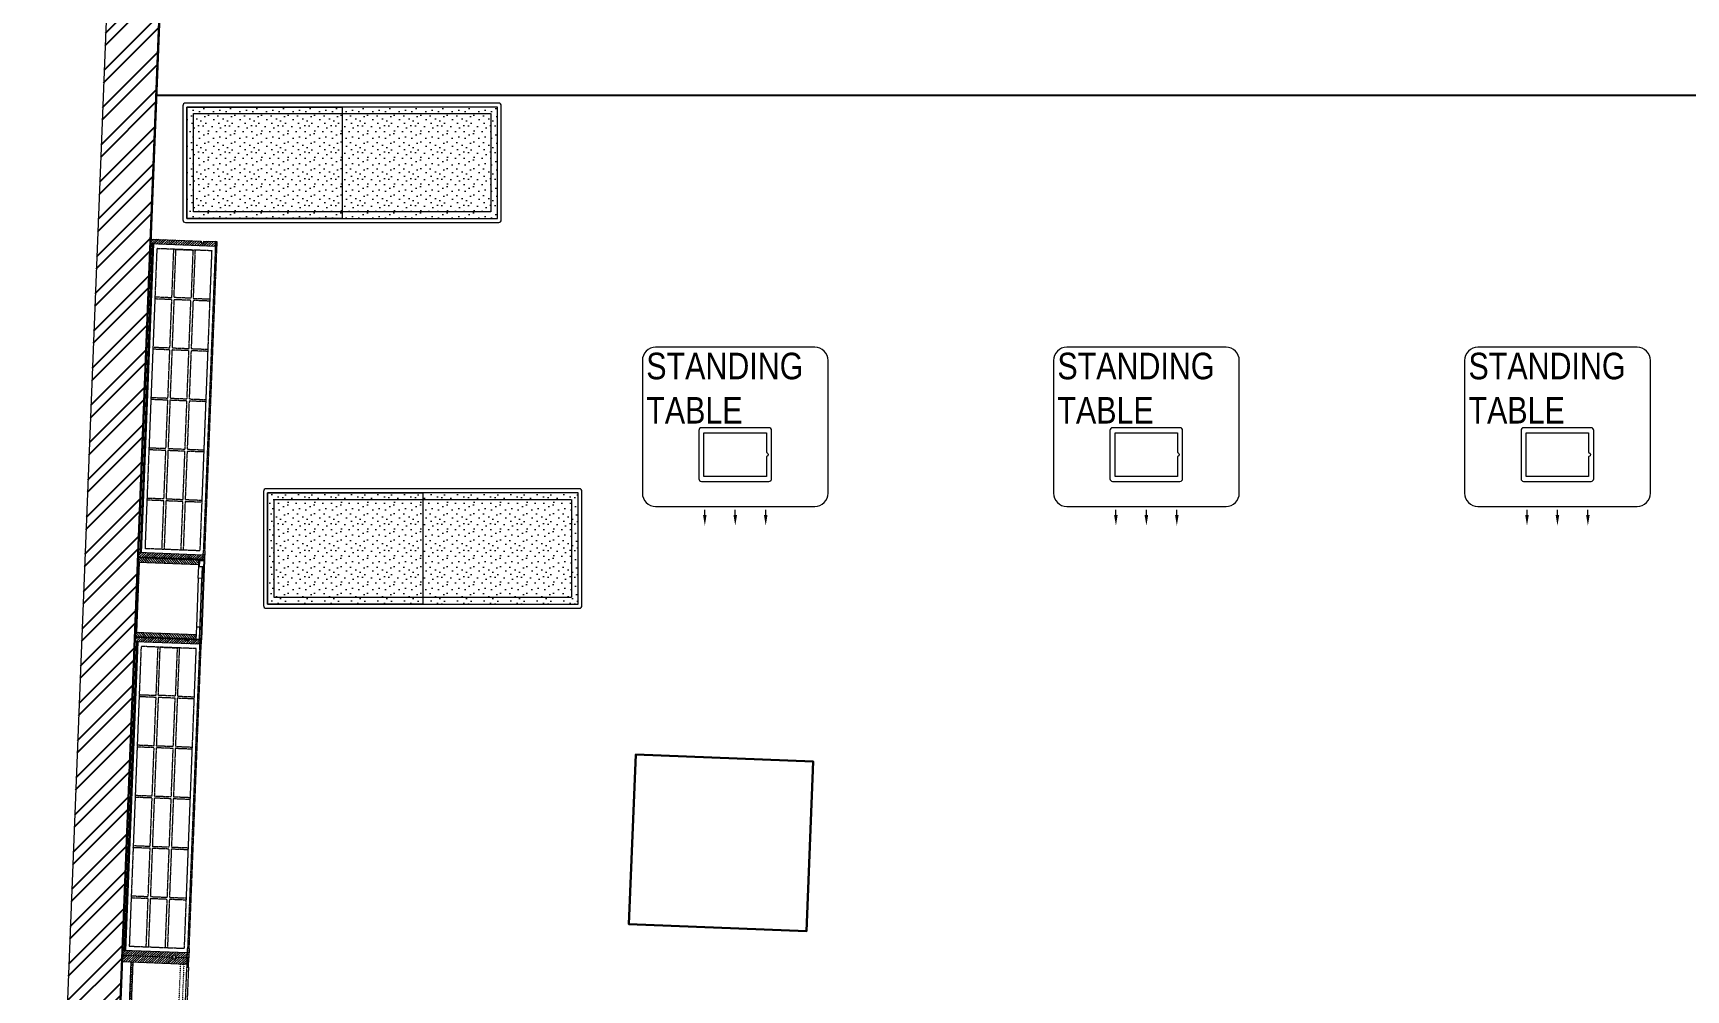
# Model space of a CAD drawing. Header units: millimetres. Extents: x -7692 to 2323, y -5243 to 5750.
# Drawn here: x -7692 to -1465, y -1460 to 2145 of the extents above; entities that cross this region are included whole.
import ezdxf

# ---------------------------------------------------------------- set-up
doc = ezdxf.new("R2010")
doc.units = ezdxf.units.MM
for name, pattern in [('a_p6_plan_L18$0$HIDDEN', [0.375, 0.25, -0.125]), ('ACAD_ISO03W100', [30, 12, -18]), ('DASHED', [100, -100]), ('HIDDEN2', [0.1875, 0.125, -0.0625])]:
    doc.linetypes.add(name, pattern=pattern)
for name, color, linetype, lineweight in [('I-LK FF&E', 1, 'Continuous', 9), ('I-LK HATCH', 251, 'Continuous', 5), ('I-LK TEXT', 31, 'Continuous', 5), ('LN-ELEVATION-1', 81, 'Continuous', 13), ('LN-ELEVATION-2', 103, 'Continuous', 20), ('LN-ELEVATION-3', 125, 'a_p6_plan_L18$0$HIDDEN', 18), ('LN-ELEVATION-4', 145, 'Continuous', 13), ('LN-ELEVATION-5', 167, 'Continuous', 5), ('LN-HATCH', 251, 'Continuous', 0)]:
    doc.layers.add(name, color=color, linetype=linetype, lineweight=lineweight)
for name, color, linetype in [('RETAIL_SEPARATOR', 4, 'DASHED'), ('WALLS', 7, 'Continuous'), ('WALLS_3D', 7, 'Continuous')]:
    doc.layers.add(name, color=color, linetype=linetype)
doc.styles.add('LK TXT', font='Arial Narrow.ttf')
pattern_1 = [(45, (7858054.0837, 3504049.203), (-4.4901280605, 4.4901280605), [])]

# ---------------------------------------------------------------- blocks, each defined once
blk = doc.blocks.new('2 seater bench')
at = {"layer": 'I-LK HATCH', "lineweight": 0}
h = blk.add_hatch(dxfattribs=at)
h.set_pattern_fill('STIP1', color=177, scale=100, angle=270, pattern_type=2)
h.set_pattern_definition([(270, (6617251.08, -170439.11), (100, -2e-13), [0, -100]), (270, (6617235.08, -170451.11), (100, -2e-13), [0, -100]), (270, (6617211.08, -170446.11), (100, -2e-13), [0, -100]), (270, (6617188.08, -170481.11), (100, -2e-13), [0, -100]), (270, (6617224.08, -170478.11), (100, -2e-13), [0, -100]), (270, (6617248.08, -170505.11), (100, -2e-13), [0, -100]), (270, (6617255.08, -170470.11), (100, -2e-13), [0, -100]), (270, (6617214.08, -170512.11), (100, -2e-13), [0, -100]), (270, (6617182.08, -170507.11), (100, -2e-13), [0, -100]), (270, (6617167.08, -170433.11), (100, -2e-13), [0, -100]), (270, (6617187.08, -170451.11), (100, -2e-13), [0, -100]), (270, (6617168.08, -170465.11), (100, -2e-13), [0, -100]), (270, (6617232.08, -170526.11), (100, -2e-13), [0, -100]), (270, (6617207.08, -170494.11), (100, -2e-13), [0, -100]), (270, (6617240.08, -170486.11), (100, -2e-13), [0, -100]), (270, (6617231.08, -170503.11), (100, -2e-13), [0, -100]), (270, (6617204.08, -170467.11), (100, -2e-13), [0, -100]), (270, (6617258.08, -170495.11), (100, -2e-13), [0, -100]), (270, (6617199.08, -170526.11), (100, -2e-13), [0, -100]), (270, (6617169.08, -170523.11), (100, -2e-13), [0, -100])])
h.paths.add_polyline_path([(585, 192.5), (0, 192.5), (0, -227.5), (585, -227.5)])
h.paths.add_polyline_path([(0, 227.5), (0, -227.5)])
h.paths.add_polyline_path([(-585, 192.5), (0, 192.5), (0, -227.5), (-585, -227.5)])
at = {"layer": 'LN-ELEVATION-2', "ltscale": 0.5}
for points in [[(-585, 192.5), (0, 192.5), (0, -227.5), (-585, -227.5)], [(585, 192.5), (0, 192.5), (0, -227.5), (585, -227.5)]]:
    blk.add_lwpolyline(points, close=True, dxfattribs=at)
at = {"layer": 'LN-ELEVATION-5', "ltscale": 0.5}
blk.add_lwpolyline([(590, 207.5), (-590, 207.5, 0.414214), (-600, 197.5), (-600, -232.5, 0.414214), (-590, -242.5), (590, -242.5, 0.414214), (600, -232.5), (600, 197.5, 0.414214)], format="xyb", close=True, dxfattribs=at)
blk.add_lwpolyline([(585, 192.5), (-585, 192.5), (-585, -227.5), (585, -227.5)], close=True, dxfattribs=at)
at = {"layer": 'LN-ELEVATION-5', "linetype": 'HIDDEN2', "ltscale": 11}
blk.add_lwpolyline([(-560, 167.5), (560, 167.5), (560, -202.5), (-560, -202.5)], close=True, dxfattribs=at)
blk = doc.blocks.new('MEDIUM_BENCH_1', base_point=(0, 0))
at = {"layer": 'I-LK FF&E'}
blk.add_blockref('2 SEATER BENCH', (600, 242.5), dxfattribs=at)
blk = doc.blocks.new('standing table')
at = {"layer": 'LN-ELEVATION-1', "linetype": 'ByBlock', "lineweight": -2}
for p, q in [((235.3, -32.3), (235.3, -12)), ((350, -32.3), (350, -12)), ((464.7, -32.3), (464.7, -12))]:
    blk.add_line(p, q, dxfattribs=at)
at = {"layer": 'LN-ELEVATION-1'}
for points in [[(222.7, 94.5), (476.7, 94.5, 0.414214), (486.7, 104.5), (486.7, 286.5, 0.414214), (476.7, 296.5), (222.7, 296.5, 0.414214), (212.7, 286.5), (212.7, 104.5, 0.414214)], [(467.2, 186), (467.2, 113.5), (232.2, 113.5), (232.2, 277.5), (467.2, 277.5), (467.2, 205, 0.327538), (468.6, 203.1, -0.733799), (468.6, 187.9, 0.327538)]]:
    blk.add_lwpolyline(points, format="xyb", close=True, dxfattribs=at)
at = {"layer": 'LN-ELEVATION-1', "linetype": 'ByBlock', "lineweight": -2}
for points in [[(241.9, -32.3), (228.6, -32.3), (235.3, -72.3)], [(356.7, -32.3), (343.3, -32.3), (350, -72.3)], [(471.4, -32.3), (458.1, -32.3), (464.7, -72.3)]]:
    blk.add_solid(points, dxfattribs=at)
at = {"layer": 'LN-ELEVATION-2'}
blk.add_lwpolyline([(50, 0), (650, 0, 0.414214), (700, 50), (700, 550, 0.414214), (650, 600), (50, 600, 0.414214), (0, 550), (0, 50, 0.414214)], format="xyb", close=True, dxfattribs=at)
blk = doc.blocks.new('STANDING_TABLE_1', base_point=(0, 0))
at = {"layer": 'I-LK FF&E'}
blk.add_blockref('STANDING TABLE', (0, 72.3), dxfattribs=at)
at = {"layer": 'I-LK TEXT', "color": 0, "linetype": 'Continuous', "ltscale": 3, "insert": (406.8, 518.2), "char_height": 100, "width": 783.964, "attachment_point": 5, "style": 'LK TXT'}
blk.add_mtext('\\pxql;STANDING TABLE', dxfattribs=at)
blk = doc.blocks.new('STANDING_TABLE_2', base_point=(0, 0))
at = {"layer": 'I-LK FF&E'}
blk.add_blockref('STANDING TABLE', (0, 72.3), dxfattribs=at)
at = {"layer": 'I-LK TEXT', "color": 0, "linetype": 'Continuous', "ltscale": 3, "insert": (406.8, 518.2), "char_height": 100, "width": 783.964, "attachment_point": 5, "style": 'LK TXT'}
blk.add_mtext('\\pxql;STANDING TABLE', dxfattribs=at)
blk = doc.blocks.new('STANDING_TABLE_3', base_point=(0, 0))
at = {"layer": 'I-LK FF&E'}
blk.add_blockref('STANDING TABLE', (0, 72.3), dxfattribs=at)
at = {"layer": 'I-LK TEXT', "color": 0, "linetype": 'Continuous', "ltscale": 3, "insert": (406.8, 518.2), "char_height": 100, "width": 783.964, "attachment_point": 5, "style": 'LK TXT'}
blk.add_mtext('\\pxql;STANDING TABLE', dxfattribs=at)
blk = doc.blocks.new('jj 1200')
at = {"layer": 'LN-HATCH', "ltscale": 0.5}
h = blk.add_hatch(dxfattribs=at)
h.set_pattern_fill('ANSI31', color=256, scale=2)
h.set_pattern_definition([(45, (4097187.331, 1708800.267), (-4.4901280605, 4.4901280605), [])])
h.paths.add_polyline_path([(792.1, 220), (792.1, 30), (786.1, 30), (786.1, 20), (792.1, 20), (792.1, -24), (767.1, -24), (767.1, 220)])
h.paths.add_polyline_path([(-382.9, 180), (767.1, 180), (767.1, 186), (-382.9, 186)])
h.paths.add_polyline_path([(757.1, -24), (757.1, -30), (792.1, -30), (792.1, -24)])
h.paths.add_polyline_path([(-407.9, 220), (-407.9, 30), (-401.9, 30), (-401.9, 20), (-407.9, 20), (-407.9, -24), (-382.9, -24), (-382.9, 220)])
h.paths.add_polyline_path([(-372.9, -24), (-372.9, -30), (-407.9, -30), (-407.9, -24)])
at = {"layer": 'LN-ELEVATION-1', "ltscale": 0.5}
for points in [[(-407.9, 220), (-407.9, 30), (-401.9, 30), (-401.9, 20), (-407.9, 20), (-407.9, -24), (-382.9, -24), (-382.9, 220)], [(792.1, 220), (792.1, 30), (786.1, 30), (786.1, 20), (792.1, 20), (792.1, -24), (767.1, -24), (767.1, 220)], [(-382.9, 180), (767.1, 180), (767.1, 186), (-382.9, 186)], [(-372.9, -24), (-372.9, -30), (-407.9, -30), (-407.9, -24)], [(757.1, -24), (757.1, -30), (792.1, -30), (792.1, -24)]]:
    blk.add_lwpolyline(points, close=True, dxfattribs=at)
at = {"layer": 'LN-ELEVATION-3', "ltscale": 0.5}
for p, q in [((767.1, 220), (-382.9, 220)), ((757.1, -24), (-372.9, -24)), ((-372.9, -30), (757.1, -30))]:
    blk.add_line(p, q, dxfattribs=at)
at = {"layer": 'LN-ELEVATION-4', "linetype": 'ACAD_ISO03W100', "ltscale": 0.05}
blk.add_lwpolyline([(767.1, 0), (-382.9, 0), (-382.9, -12), (767.1, -12)], close=True, dxfattribs=at)
blk = doc.blocks.new('JJ_FIXTURE_LARGE_8', base_point=(0, 0))
at = {"layer": 'I-LK FF&E', "xscale": -1}
blk.add_blockref('JJ 1200', (792.1, 30), dxfattribs=at)
blk = doc.blocks.new('12mm vc plan')
at = {"layer": 'LN-HATCH', "ltscale": 0.5}
h = blk.add_hatch(dxfattribs=at)
h.set_pattern_fill('ANSI31', color=256, scale=2)
h.set_pattern_definition([(45, (3760859.753, 1795248.936), (-4.490128061, 4.490128061), [])])
h.paths.add_polyline_path([(-1200, 250), (-1200, 60), (-1194, 60), (-1194, 50), (-1200, 50), (-1200, 6), (-1182, 6), (-1182, 250)])
h = blk.add_hatch(dxfattribs=at)
h.set_pattern_fill('ANSI31', color=256, scale=2)
h.set_pattern_definition(pattern_1)
h.paths.add_polyline_path([(0, 250), (0, 60), (-6, 60), (-6, 50), (0, 50), (0, 6), (-18, 6), (-18, 250)])
h = blk.add_hatch(dxfattribs=at)
h.set_pattern_fill('ANSI31', color=256, scale=2)
h.set_pattern_definition([(45, (7858047.0837, 3504049.203), (-4.4901280605, 4.4901280605), [])])
h.paths.add_polyline_path([(-1165, 6), (-1165, 0), (-1200, 0), (-1200, 6)])
h = blk.add_hatch(dxfattribs=at)
h.set_pattern_fill('ANSI31', color=256, scale=2)
h.set_pattern_definition(pattern_1)
h.paths.add_polyline_path([(-28, 6), (-28, 0), (0, 0), (0, 6)])
at = {"layer": 'LN-ELEVATION-1', "ltscale": 0.5}
for points in [[(-1200, 250), (-1200, 60), (-1194, 60), (-1194, 50), (-1200, 50), (-1200, 6), (-1182, 6), (-1182, 250)], [(0, 250), (0, 60), (-6, 60), (-6, 50), (0, 50), (0, 6), (-18, 6), (-18, 250)], [(-18, 238), (-1182, 238), (-1182, 244), (-18, 244)], [(-1165, 6), (-1165, 0), (-1200, 0), (-1200, 6)], [(-35, 6), (-35, 0), (0, 0), (0, 6)]]:
    blk.add_lwpolyline(points, close=True, dxfattribs=at)
at = {"layer": 'LN-ELEVATION-3', "ltscale": 0.5}
for p, q in [((-1182, 250), (-18, 250)), ((-1165, 6), (-35, 6)), ((-35, 0), (-1165, 0))]:
    blk.add_line(p, q, dxfattribs=at)
for points in [[(-1165, 226), (-35, 226), (-35, 18), (-1165, 18)], [(-1165, 226), (-983.3, 226), (-983.3, 162), (-1165, 162)], [(-975.3, 226), (-793.7, 226), (-793.7, 162), (-975.3, 162)], [(-785.7, 226), (-604, 226), (-604, 162), (-785.7, 162)], [(-596, 226), (-414.3, 226), (-414.3, 162), (-596, 162)], [(-406.3, 226), (-224.7, 226), (-224.7, 162), (-406.3, 162)], [(-216.7, 226), (-35, 226), (-35, 162), (-216.7, 162)], [(-1165, 90), (-983.3, 90), (-983.3, 154), (-1165, 154)], [(-975.3, 154), (-793.7, 154), (-793.7, 90), (-975.3, 90)], [(-785.7, 154), (-604, 154), (-604, 90), (-785.7, 90)], [(-596, 154), (-414.3, 154), (-414.3, 90), (-596, 90)], [(-406.3, 154), (-224.7, 154), (-224.7, 90), (-406.3, 90)], [(-216.7, 154), (-35, 154), (-35, 90), (-216.7, 90)], [(-1165, 82), (-983.3, 82), (-983.3, 18), (-1165, 18)], [(-975.3, 82), (-793.7, 82), (-793.7, 18), (-975.3, 18)], [(-785.7, 82), (-604, 82), (-604, 18), (-785.7, 18)], [(-596, 82), (-414.3, 82), (-414.3, 18), (-596, 18)], [(-406.3, 82), (-224.7, 82), (-224.7, 18), (-406.3, 18)], [(-216.7, 82), (-35, 82), (-35, 18), (-216.7, 18)]]:
    blk.add_lwpolyline(points, close=True, dxfattribs=at)
blk = doc.blocks.new('VC_FIXTURE_LARGE_1', base_point=(0, 0))
at = {"layer": 'I-LK FF&E', "xscale": -1}
blk.add_blockref('12MM VC PLAN', (0, 0), dxfattribs=at)
blk = doc.blocks.new('mirror unit')
at = {"layer": 'LN-HATCH', "ltscale": 0.5}
h = blk.add_hatch(dxfattribs=at)
h.set_pattern_fill('ANSI31', color=256, scale=2)
h.set_pattern_definition([(45, (4060433.7416, 1708720.787), (-4.4901280605, 4.4901280605), [])])
h.paths.add_polyline_path([(212.9, 101.3), (230.9, 101.3), (230.9, -127.7), (212.9, -127.7)])
h.paths.add_polyline_path([(230.9, 95.3), (494.9, 95.3), (494.9, 101.3), (230.9, 101.3)])
h.paths.add_polyline_path([(512.9, 101.3), (494.9, 101.3), (494.9, -127.7), (512.9, -127.7)])
at = {"layer": 'Defpoints'}
blk.add_lwpolyline([(512.9, 101.3), (212.9, 101.3), (212.9, -148.7), (512.9, -148.7)], close=True, dxfattribs=at)
at = {"layer": 'LN-ELEVATION-1'}
for points in [[(212.9, 101.3), (230.9, 101.3), (230.9, -127.7), (212.9, -127.7)], [(230.9, 95.3), (494.9, 95.3), (494.9, 101.3), (230.9, 101.3)], [(512.9, 101.3), (494.9, 101.3), (494.9, -127.7), (512.9, -127.7)], [(259.9, -141.7), (259.9, -127.7), (214.9, -127.7), (214.9, -148.7), (223.9, -148.7), (223.9, -147.2), (216.4, -147.2), (216.4, -141.7)], [(442.9, -141.7), (442.9, -127.7), (487.9, -127.7), (487.9, -148.7), (478.9, -148.7), (478.9, -147.2), (486.4, -147.2), (486.4, -141.7)], [(504.9, -148.7), (504.9, -147.2), (509.4, -147.2), (509.4, -129.2), (487.9, -129.2), (487.9, -127.7), (510.9, -127.7), (510.9, -148.7)]]:
    blk.add_lwpolyline(points, close=True, dxfattribs=at)
at = {"layer": 'LN-ELEVATION-2', "color": 4, "lineweight": 0}
blk.add_lwpolyline([(216.4, -141.7), (486.4, -141.7), (486.4, -147.2), (216.4, -147.2)], close=True, dxfattribs=at)
at = {"layer": 'LN-ELEVATION-2'}
blk.add_lwpolyline([(259.9, -141.7), (442.9, -141.7), (442.9, -127.7), (259.9, -127.7)], close=True, dxfattribs=at)
at = {"layer": 'LN-ELEVATION-4', "ltscale": 0.5}
blk.add_line((478.9, -148.7), (223.9, -148.7), dxfattribs=at)
blk = doc.blocks.new('MIRROR_DIFFERENT_8', base_point=(0, 0))
at = {"layer": 'I-LK FF&E'}
blk.add_blockref('MIRROR UNIT', (-212.9, 148.7), dxfattribs=at)
blk = doc.blocks.new('VC_FIXTURE_LARGE_2', base_point=(0, 0))
at = {"layer": 'I-LK FF&E', "xscale": -1}
blk.add_blockref('12MM VC PLAN', (0, 0), dxfattribs=at)

msp = doc.modelspace()

# ---------------------------------------------------------------- hatches: boundary and pattern name
at = {"layer": 'LENS_HATCH_WALL', "true_color": 0x787878}
h = msp.add_hatch(dxfattribs=at)
h.set_pattern_fill('ANSI32', scale=10, angle=90)
h.set_pattern_definition([(45, (0, 0), (-67.3519, 67.3519), []), (45, (44.9, 0), (-67.3519, 67.3519), [])])
h.paths.add_polyline_path([(2006, -5124.8), (2157.6, -1288.6), (1643.7, -1268.3), (1652.9, -1037.3), (2090.6, -1054.6), (2322.7, 4816.4), (1874.9, 4834), (1893.9, 5315.3), (579.1, 5228.1), (-1772.1, 5316.8), (-1764.6, 5507.9), (-4729.6, 5625.1), (-4746.9, 5187.5), (-4984.5, 5196.9), (-4966.3, 5658.7), (-7276.7, 5750), (-7692.4, -4768.6), (-4222.3, -4905.8), (-4226.6, -5016.3), (-2415.7, -5087.9), (-2418.5, -5160.6)])
h.paths.add_polyline_path([(-2218.1, -5154), (-2207.9, -4895.9), (-4018.9, -4824.4), (-4014.5, -4713.8), (-7484.6, -4576.7), (-7084.7, 5542.3), (-5174, 5466.7), (-5192.3, 5004.9), (-4555, 4979.7), (-4537.7, 5417.4), (-1972.3, 5316), (-1980.4, 5112.3), (578.5, 5167.1), (1686.2, 5123.4), (1667.1, 4642.1), (2114.9, 4624.4), (1898.7, -846.9), (1460.9, -829.6), (1436, -1460.2), (1949.8, -1480.6), (1806, -5121.4)])

# ---------------------------------------------------------------- linework, layer by layer
at = {"layer": 'LENS_WALL_OUTLINE', "lineweight": 13, "true_color": 0xffffff}
msp.add_lwpolyline([(2006, -5124.8), (2157.6, -1288.6), (1643.7, -1268.3), (1652.9, -1037.3), (2090.6, -1054.6), (2322.7, 4816.4), (1874.9, 4834), (1893.9, 5315.3), (579.1, 5228.1), (-1772.1, 5316.8), (-1764.6, 5507.9), (-4729.6, 5625.1), (-4746.9, 5187.5), (-4984.5, 5196.9), (-4966.3, 5658.7), (-7276.7, 5750), (-7692.4, -4768.6), (-4222.3, -4905.8), (-4226.6, -5016.3), (-2415.7, -5087.9), (-2418.5, -5160.6)], close=True, dxfattribs=at)
at = {"layer": 'RETAIL_SEPARATOR'}
msp.add_line((-7228.2, 1911.2), (2007.7, 1911.2), dxfattribs=at)
at = {"layer": 'WALLS'}
for p, q in [((-7484.6, -4576.7), (-7084.7, 5542.3)), ((-5447.4, -1212.2), (-5422.1, -573)), ((-5422.1, -573), (-4753.6, -599.5)), ((-4778.8, -1238.7), (-4753.6, -599.5)), ((-5447.4, -1212.2), (-4778.8, -1238.7))]:
    msp.add_line(p, q, dxfattribs=at)
at = {"layer": 'WALLS_3D'}
for points in [[(-7484.6, -4576.7), (-7084.7, 5542.3), (-7084.7, 5542.3, 3140), (-7484.6, -4576.7, 3140)], [(-5447.4, -1212.2), (-5422.1, -573), (-5422.1, -573, 2862), (-5447.4, -1212.2, 2862)], [(-5422.1, -573), (-4753.6, -599.5), (-4753.6, -599.5, 2862), (-5422.1, -573, 2862)], [(-4778.8, -1238.7), (-4753.6, -599.5), (-4753.6, -599.5, 2862), (-4778.8, -1238.7, 2862)], [(-5447.4, -1212.2), (-4778.8, -1238.7), (-4778.8, -1238.7, 2862), (-5447.4, -1212.2, 2862)]]:
    msp.add_3dface(points, dxfattribs=at)

# ---------------------------------------------------------------- block references
for name, p in [('MEDIUM_BENCH_1', (-7128.2, 1431.2)), ('STANDING_TABLE_1', (-5396.9, 288.9)), ('STANDING_TABLE_2', (-3848.1, 288.9)), ('STANDING_TABLE_3', (-2299.4, 288.9)), ('MEDIUM_BENCH_1', (-6824.3, -22.1))]:
    msp.add_blockref(name, p)
at = {"rotation": 87.73674599564038}
for name, p in [('VC_FIXTURE_LARGE_2', (-7046.2, 159.7)), ('MIRROR_DIFFERENT_8', (-7058.1, -140.1)), ('VC_FIXTURE_LARGE_1', (-7105.5, -1339.1)), ('JJ_FIXTURE_LARGE_8', (-7152.9, -2538.2))]:
    msp.add_blockref(name, p, dxfattribs=at)

doc.saveas('drawing.dxf')
